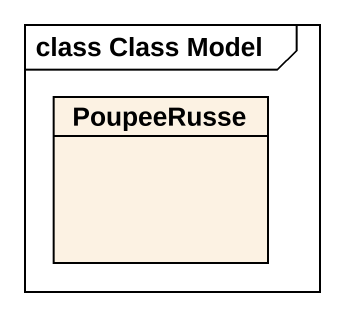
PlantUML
@startuml
mainframe class Class Model
hide circle
hide empty members
class PoupeeRusse
@enduml
